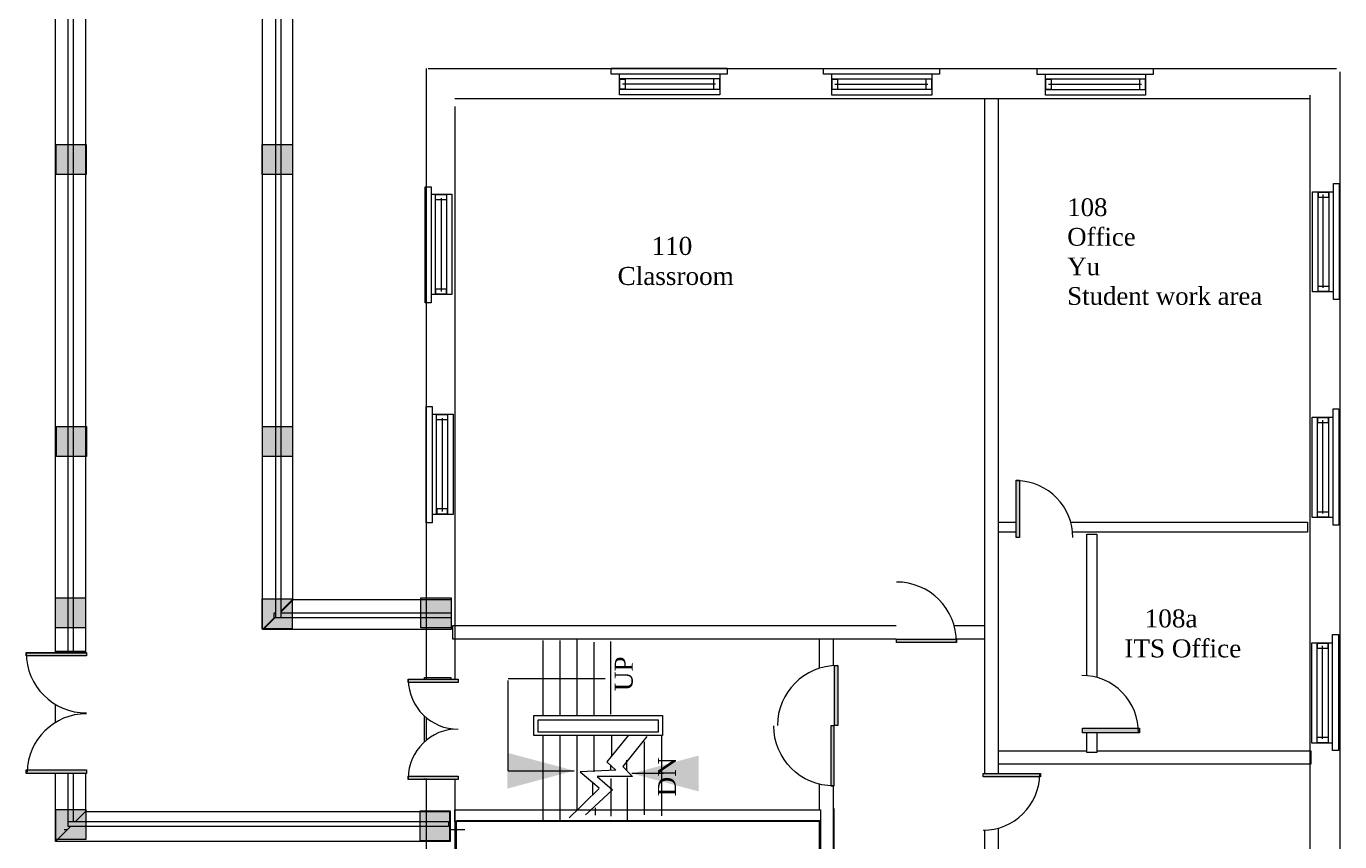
# Model space of a CAD drawing. Header units: inches. Extents: x -1989 to 2159, y -2212 to 2149.
# Drawn here: x -950 to -164, y 559 to 1047 of the extents above; entities that cross this region are included whole.
import ezdxf

# ---------------------------------------------------------------- set-up
doc = ezdxf.new("R2010")
doc.units = ezdxf.units.IN
doc.header["$LTSCALE"] = 96
doc.header["$MEASUREMENT"] = 0
doc.layers.add('None', color=7, linetype='Continuous', lineweight=5)
doc.styles.add('Times', font='Times')

# ---------------------------------------------------------------- blocks, each defined once
blk = doc.blocks.new("1'6 Pier")
at = {"layer": 'None', "linetype": 'Continuous', "lineweight": 5}
blk.add_hatch(color=255, dxfattribs=at).paths.add_polyline_path([(-9, 9), (9, 9), (9, -9), (-9, -9)])
at = {"layer": 'None', "color": 7, "linetype": 'Continuous', "lineweight": 5}
blk.add_lwpolyline([(-9, 9), (9, 9), (9, -9), (-9, -9)], close=True, dxfattribs=at)
blk = doc.blocks.new('*U11')
at = {"color": 7, "linetype": 'Continuous', "lineweight": 5}
blk.add_wipeout([(18, 0), (10.98, 0.69), (4.22, 2.74), (-2, 6.07), (-7.46, 10.54), (-11.93, 16), (-15.26, 22.22), (-17.31, 28.98), (-18, 36), (18, 36)], dxfattribs=at).dxf.layer = 'None'
at = {"layer": 'None', "linetype": 'Continuous', "lineweight": 5}
blk.add_hatch(color=255, dxfattribs=at).paths.add_polyline_path([(18, 34.25), (-18, 34.25), (-18, 36.25), (18, 36.25)])
at = {"layer": 'None', "color": 7, "linetype": 'Continuous', "lineweight": 5}
blk.add_lwpolyline([(18, 34.25), (-18, 34.25), (-18, 36.25), (18, 36.25)], close=True, dxfattribs=at)
blk.add_arc((18, 36), 36, 180, 270, dxfattribs=at)
blk = doc.blocks.new('*U12')
at = {"color": 7, "linetype": 'Continuous', "lineweight": 5}
blk.add_wipeout([(-17.49, -35.38), (-16.71, -28.54), (-14.62, -21.99), (-11.3, -15.96), (-6.88, -10.68), (-1.53, -6.35), (4.56, -3.14), (11.15, -1.17), (18, -0.5), (18, -36)], dxfattribs=at).dxf.layer = 'None'
at = {"layer": 'None', "linetype": 'Continuous', "lineweight": 5}
blk.add_hatch(color=255, dxfattribs=at).paths.add_polyline_path([(-18, -36.25), (-18, -34), (18, -34), (18, -36.25)])
at = {"layer": 'None', "color": 7, "linetype": 'Continuous', "lineweight": 5}
blk.add_lwpolyline([(-18, -36.25), (-18, -34), (18, -34), (18, -36.25)], close=True, dxfattribs=at)
blk.add_arc((18, -36), 35.5, 90, 178.99989, dxfattribs=at)
blk = doc.blocks.new("6' dbl")
at = {"layer": 'None', "color": 7}
blk.add_blockref('*U11', (0, 0), dxfattribs=at)
blk.add_blockref('*U12', (0, 0), dxfattribs=at)
blk = doc.blocks.new("3' dr lh")
at = {"color": 7, "linetype": 'Continuous', "lineweight": 5}
blk.add_wipeout([(-18, 18.12), (-10.98, 17.43), (-4.22, 15.38), (2, 12.06), (7.46, 7.58), (11.93, 2.13), (15.26, -4.1), (17.31, -10.85), (18, -17.88), (-18, -17.88)], dxfattribs=at).dxf.layer = 'None'
at = {"layer": 'None', "linetype": 'Continuous', "lineweight": 5}
blk.add_hatch(color=255, dxfattribs=at).paths.add_polyline_path([(-18, -16.12), (18, -16.12), (18, -18.12), (-18, -18.12)])
at = {"layer": 'None', "color": 7, "linetype": 'Continuous', "lineweight": 5}
blk.add_lwpolyline([(-18, -16.12), (18, -16.12), (18, -18.12), (-18, -18.12)], close=True, dxfattribs=at)
blk.add_arc((-18, -17.88), 36, 0, 90, dxfattribs=at)
blk = doc.blocks.new("3'-4 window")
at = {"color": 7, "linetype": 'Continuous', "lineweight": 5}
blk.add_wipeout([(-6.25, 28.25), (9.75, 28.25), (9.75, -31.75), (-6.25, -31.75)], dxfattribs=at).dxf.layer = 'None'
at = {"layer": 'None', "color": 7, "linetype": 'Continuous', "lineweight": 5}
blk.add_lwpolyline([(-6.25, 28.25), (9.75, 28.25), (9.75, -31.75), (-6.25, -31.75)], close=True, dxfattribs=at)
at = {"color": 7, "linetype": 'Continuous', "lineweight": 5}
blk.add_wipeout([(-0.0625, 28.25), (6.4375, 28.25), (6.4375, -31.75), (-0.0625, -31.75)], dxfattribs=at).dxf.layer = 'None'
at = {"layer": 'None', "color": 7, "linetype": 'Continuous', "lineweight": 5}
blk.add_line((3.3125, 25.8125), (3.3125, -30), dxfattribs=at)
for points in [[(-0.0625, 28.25), (6.4375, 28.25), (6.4375, -31.75), (-0.0625, -31.75)], [(-0.0625, 28.0625), (6.4375, 28.0625), (6.4375, 24.8125), (-0.0625, 24.8125)], [(0.1875, -28.3125), (6.25, -28.3125), (6.25, -31.5625), (0.1875, -31.5625)]]:
    blk.add_lwpolyline(points, close=True, dxfattribs=at)
at = {"color": 7, "linetype": 'Continuous', "lineweight": 5}
blk.add_wipeout([(-6.25, 32.75), (-2.75, 32.75), (-2.75, -36.75), (-6.25, -36.75)], dxfattribs=at).dxf.layer = 'None'
at = {"layer": 'None', "color": 7, "linetype": 'Continuous', "lineweight": 5}
blk.add_lwpolyline([(-6.25, 32.75), (-2.75, 32.75), (-2.75, -36.75), (-6.25, -36.75)], close=True, dxfattribs=at)
blk = doc.blocks.new("2'-10 dr rh")
at = {"color": 7, "linetype": 'Continuous', "lineweight": 5}
blk.add_wipeout([(-16.74, -16.41), (-15.99, -9.86), (-13.99, -3.58), (-10.81, 2.2), (-6.58, 7.25), (-1.45, 11.39), (4.38, 14.47), (10.69, 16.36), (17.25, 17), (17.25, -17)], dxfattribs=at).dxf.layer = 'None'
at = {"layer": 'None', "linetype": 'Continuous', "lineweight": 5}
blk.add_hatch(color=255, dxfattribs=at).paths.add_polyline_path([(-17.25, -15), (17.25, -15), (17.25, -17), (-17.25, -17)])
at = {"layer": 'None', "color": 7, "linetype": 'Continuous', "lineweight": 5}
blk.add_lwpolyline([(-17.25, -15), (17.25, -15), (17.25, -17), (-17.25, -17)], close=True, dxfattribs=at)
blk.add_arc((17.25, -17), 34, 90, 179.0002, dxfattribs=at)
blk = doc.blocks.new("2'-10 dr lh")
at = {"color": 7, "linetype": 'Continuous', "lineweight": 5}
blk.add_wipeout([(-17.3, -17.38), (-16.63, -10.67), (-14.65, -4.23), (-11.44, 1.7), (-7.13, 6.88), (-1.88, 11.1), (4.1, 14.2), (10.58, 16.07), (17.3, 16.62), (16.7, -17.38)], dxfattribs=at).dxf.layer = 'None'
at = {"layer": 'None', "linetype": 'Continuous', "lineweight": 5}
blk.add_hatch(color=255, dxfattribs=at).paths.add_polyline_path([(14.2, 17.12), (16.95, 17.12), (16.95, -16.88), (14.2, -16.88)])
at = {"layer": 'None', "color": 7, "linetype": 'Continuous', "lineweight": 5}
blk.add_lwpolyline([(14.2, 17.12), (16.95, 17.12), (16.95, -16.88), (14.2, -16.88)], close=True, dxfattribs=at)
blk.add_arc((16.7, -17.38), 34, 89.0002, 180, dxfattribs=at)
blk = doc.blocks.new("5' dbl dr")
at = {"color": 7, "linetype": 'Continuous', "lineweight": 5}
blk.add_wipeout([(-29.23, 15.06), (-23.45, 14.39), (-17.91, 12.63), (-12.81, 9.82), (-8.35, 6.09), (-4.7, 1.57), (-1.98, -3.58), (-0.31, -9.15), (0.25, -14.94), (-29.75, -14.94)], dxfattribs=at).dxf.layer = 'None'
at = {"layer": 'None', "linetype": 'Continuous', "lineweight": 5}
blk.add_hatch(color=255, dxfattribs=at).paths.add_polyline_path([(-30, 15.06), (-28, 15.06), (-28, -14.94), (-30, -14.94)])
at = {"layer": 'None', "color": 7, "linetype": 'Continuous', "lineweight": 5}
blk.add_lwpolyline([(-30, 15.06), (-28, 15.06), (-28, -14.94), (-30, -14.94)], close=True, dxfattribs=at)
blk.add_arc((-29.75, -14.94), 30, 0, 88.99979, dxfattribs=at)
at = {"color": 7, "linetype": 'Continuous', "lineweight": 5}
blk.add_wipeout([(0, -15.06), (0.56, -9.27), (2.23, -3.7), (4.95, 1.44), (8.6, 5.96), (13.06, 9.7), (18.16, 12.5), (23.7, 14.27), (29.48, 14.93), (30, -15.06)], dxfattribs=at).dxf.layer = 'None'
at = {"layer": 'None', "linetype": 'Continuous', "lineweight": 5}
blk.add_hatch(color=255, dxfattribs=at).paths.add_polyline_path([(27.88, 14.94), (29.88, 14.94), (29.88, -15.06), (27.88, -15.06)])
at = {"layer": 'None', "color": 7, "linetype": 'Continuous', "lineweight": 5}
blk.add_lwpolyline([(27.88, 14.94), (29.88, 14.94), (29.88, -15.06), (27.88, -15.06)], close=True, dxfattribs=at)
blk.add_arc((30, -15.06), 30, 91.00021, 180, dxfattribs=at)

msp = doc.modelspace()

# ---------------------------------------------------------------- linework, layer by layer
at = {"layer": 'None', "color": 7, "linetype": 'Continuous', "lineweight": 5}
for p, q in [((-610.51, 678.43), (-610.51, 600.75)), ((-603.76, 656.43), (-661.94, 656.43)), ((-661.94, 601.43), (-661.94, 655.43)), ((-578.77, 621.93), (-593.19, 603.93)), ((-602.76, 606.75), (-597.26, 601.75)), ((-590.76, 601.25), (-590.76, 607.75)), ((-661.94, 601.43), (-622.26, 601.43)), ((-597.26, 601.75), (-618.76, 600.75)), ((-618.76, 600.75), (-607.26, 591.25)), ((-600.26, 601.75), (-600.26, 604.75)), ((-593.19, 603.93), (-587.42, 597.93)), ((-568.76, 599.75), (-587.76, 599.75)), ((-611.26, 594.75), (-611.26, 586.75)), ((-587.42, 597.93), (-608.58, 597.93)), ((-608.58, 597.93), (-599.44, 589.93))]:
    msp.add_line(p, q, dxfattribs=at)
at = {"layer": 'None', "color": 7, "linetype": 'Continuous', "lineweight": 13}
for p, q in [((-467.19, 580.46), (-467.67, -225.04)), ((-474.92, 407.96), (-474.92, 573.26))]:
    msp.add_line(p, q, dxfattribs=at)
at = {"layer": 'None', "color": 7, "lineweight": 5}
for points in [[(-622.26, 601.43), (-662.25, 590.72), (-662.25, 612.15)], [(-587.76, 599.75), (-547.77, 610.46), (-547.77, 589.03)]]:
    msp.add_solid(points, dxfattribs=at)

# ---------------------------------------------------------------- block references
at = {"layer": 'None', "color": 7}
for p, rotation in [((-563.38, 1015.66), -90), ((-436.26, 1015.54), -90), ((-308.26, 1015.5), -90), ((-170.26, 916.25), 180), ((-170.51, 781.25), 180), ((-170.76, 646.25), 180)]:
    msp.add_blockref("3'-4 window", p, dxfattribs=dict(at, rotation=rotation))
for p in [(-705.26, 918.25), (-704.63, 786.62)]:
    msp.add_blockref("3'-4 window", p, dxfattribs=at)

# ---------------------------------------------------------------- texts
at = {"layer": 'None', "color": 7, "attachment_point": 1, "style": 'Times'}
for s, insert, char_height in [('108\\POffice\\PYu\\PStudent work area', (-326.95, 944.05), 10.6278), ('     110\\PClassroom', (-596.3, 920.93), 10.773), ('   108a\\PITS Office', (-292.75, 697.97), 10.773)]:
    msp.add_mtext(s, dxfattribs=dict(at, insert=insert, char_height=char_height))
at = {"layer": 'None', "color": 7, "char_height": 10.773, "attachment_point": 1, "rotation": 90, "style": 'Times'}
for s, insert in [('UP', (-598.01, 649.03)), ('DN', (-572.13, 586.01))]:
    msp.add_mtext(s, dxfattribs=dict(at, insert=insert))

# ---------------------------------------------------------------- wipeouts: each hides what was drawn before it
at = {"color": 7, "linetype": 'Continuous', "lineweight": 5}
for points in [[(-933, 559), (-933, 1404), (-915, 1404), (-915, 577)], [(-809, 686), (-809, 1404), (-791, 1404), (-791, 704)], [(-712.04, 657.25), (-696.26, 657.25), (-696.26, 596.25), (-712.04, 596.25)]]:
    msp.add_wipeout(points, dxfattribs=at).dxf.layer = 'None'

# ---------------------------------------------------------------- next in the draw order: linework, layer by layer
at = {"layer": 'None', "color": 7, "linetype": 'Continuous', "lineweight": 5}
for p, q in [((-923.38, 566.62), (-923.38, 1441.63)), ((-709.73, 1021.77), (-165.73, 1021.77)), ((-163.73, 1019.77), (-163.73, 437.77)), ((-687.88, 566.12), (-927.88, 566.12))]:
    msp.add_line(p, q, dxfattribs=at)
for points in [[(-933, 559), (-933, 1404), (-915, 1404), (-915, 577)], [(-809, 686), (-809, 1404), (-791, 1404), (-791, 704)], [(-712.04, 657.25), (-696.26, 657.25), (-696.26, 596.25), (-712.04, 596.25)]]:
    msp.add_lwpolyline(points, close=True, dxfattribs=at)

# ---------------------------------------------------------------- next in the draw order: wipeouts: each hides what was drawn before it
at = {"color": 7, "linetype": 'Continuous', "lineweight": 5}
for points in [[(-183.04, 744.25), (-373.73, 744.25), (-373.73, 750.25), (-183.04, 750.25)], [(-181.04, 605.25), (-371.73, 605.25), (-371.73, 613.25), (-181.04, 613.25)]]:
    msp.add_wipeout(points, dxfattribs=at).dxf.layer = 'None'

# ---------------------------------------------------------------- next in the draw order: linework, layer by layer
at = {"layer": 'None', "color": 7, "linetype": 'Continuous', "lineweight": 5}
msp.add_line((-181.73, 1005.77), (-181.73, 423.77), dxfattribs=at)
for points in [[(-183.04, 744.25), (-373.73, 744.25), (-373.73, 750.25), (-183.04, 750.25)], [(-181.04, 605.25), (-371.73, 605.25), (-371.73, 613.25), (-181.04, 613.25)]]:
    msp.add_lwpolyline(points, close=True, dxfattribs=at)

# ---------------------------------------------------------------- next in the draw order: wipeouts: each hides what was drawn before it
at = {"color": 7, "linetype": 'Continuous', "lineweight": 5}
for points in [[(-696, 686), (-808.5, 686), (-790.5, 704), (-696, 704)], [(-921, 571), (-696.5, 571), (-696.5, 559), (-933, 559)]]:
    msp.add_wipeout(points, dxfattribs=at).dxf.layer = 'None'

# ---------------------------------------------------------------- next in the draw order: linework, layer by layer
at = {"layer": 'None', "color": 7, "linetype": 'Continuous', "lineweight": 5}
for points in [[(-696, 686), (-808.5, 686), (-790.5, 704), (-696, 704)], [(-921, 571), (-696.5, 571), (-696.5, 559), (-933, 559)]]:
    msp.add_lwpolyline(points, close=True, dxfattribs=at)

# ---------------------------------------------------------------- next in the draw order: block references
at = {"layer": 'None', "color": 7, "rotation": -90}
msp.add_blockref("2'-10 dr rh", (-340.54, 758.18), dxfattribs=at)

# ---------------------------------------------------------------- next in the draw order: wipeouts: each hides what was drawn before it
at = {"color": 7, "linetype": 'Continuous', "lineweight": 5}
msp.add_wipeout([(-309.26, 742.96), (-309.26, 612.25), (-315.26, 612.25), (-315.26, 742.96)], dxfattribs=at).dxf.layer = 'None'

# ---------------------------------------------------------------- next in the draw order: linework, layer by layer
at = {"layer": 'None', "color": 7, "linetype": 'Continuous', "lineweight": 5}
msp.add_lwpolyline([(-309.26, 742.96), (-309.26, 612.25), (-315.26, 612.25), (-315.26, 742.96)], close=True, dxfattribs=at)

# ---------------------------------------------------------------- next in the draw order: wipeouts: each hides what was drawn before it
at = {"color": 7, "linetype": 'Continuous', "lineweight": 5}
for points in [[(-696, 693), (-802, 693), (-802, 696), (-696, 696)], [(-697, 559), (-933, 559), (-915, 577), (-697, 577)]]:
    msp.add_wipeout(points, dxfattribs=at).dxf.layer = 'None'

# ---------------------------------------------------------------- next in the draw order: linework, layer by layer
at = {"layer": 'None', "color": 7, "linetype": 'Continuous', "lineweight": 13}
msp.add_line((-475.67, 572.96), (-693.25, 572.96), dxfattribs=at)
at = {"layer": 'None', "color": 7, "linetype": 'Continuous', "lineweight": 5}
for points in [[(-696, 693), (-802, 693), (-802, 696), (-696, 696)], [(-697, 559), (-933, 559), (-915, 577), (-697, 577)]]:
    msp.add_lwpolyline(points, close=True, dxfattribs=at)

# ---------------------------------------------------------------- next in the draw order: block references
at = {"layer": 'None', "color": 7}
msp.add_blockref("1'6 Pier", (-705.06, 695.94), dxfattribs=at)
at = {"layer": 'None', "color": 7, "rotation": -90}
msp.add_blockref("2'-10 dr lh", (-300.88, 641.12), dxfattribs=at)

# ---------------------------------------------------------------- next in the draw order: wipeouts: each hides what was drawn before it
at = {"color": 7, "linetype": 'Continuous', "lineweight": 5}
for points in [[(-922.5, 1404), (-922.5, 568.5), (-925.5, 568.5), (-925.5, 1404)], [(-801, 693), (-801, 1404.5), (-798, 1404.5), (-798, 693)], [(-467.26, 681.77), (-467.26, -650.23), (-475.26, -650.23), (-475.26, 681.77)]]:
    msp.add_wipeout(points, dxfattribs=at).dxf.layer = 'None'

# ---------------------------------------------------------------- next in the draw order: linework, layer by layer
at = {"layer": 'None', "color": 7, "linetype": 'Continuous', "lineweight": 13}
msp.add_line((-466.75, 578.89), (-467.23, -226.61), dxfattribs=at)
at = {"layer": 'None', "color": 7, "linetype": 'Continuous', "lineweight": 5}
for points in [[(-922.5, 1404), (-922.5, 568.5), (-925.5, 568.5), (-925.5, 1404)], [(-801, 693), (-801, 1404.5), (-798, 1404.5), (-798, 693)], [(-467.26, 681.77), (-467.26, -650.23), (-475.26, -650.23), (-475.26, 681.77)]]:
    msp.add_lwpolyline(points, close=True, dxfattribs=at)

# ---------------------------------------------------------------- next in the draw order: block references
at = {"layer": 'None', "color": 7}
for p in [(-923.62, 967.37), (-800.12, 967.37), (-923.44, 798.56), (-799.94, 798.56), (-924.06, 695.94), (-800.25, 695.25)]:
    msp.add_blockref("1'6 Pier", p, dxfattribs=at)

# ---------------------------------------------------------------- next in the draw order: block references
at = {"layer": 'None', "color": 7, "rotation": 90}
msp.add_blockref("3' dr lh", (-482.44, 646.43), dxfattribs=at)

# ---------------------------------------------------------------- next in the draw order: wipeouts: each hides what was drawn before it
at = {"color": 7, "linetype": 'Continuous', "lineweight": 5}
for points in [[(-933, 673), (-915, 673), (-915, 600.5), (-933, 600.5)], [(-925.5, 571), (-697.5, 571), (-697.5, 568), (-925.5, 568)]]:
    msp.add_wipeout(points, dxfattribs=at).dxf.layer = 'None'

# ---------------------------------------------------------------- next in the draw order: linework, layer by layer
at = {"layer": 'None', "color": 7, "linetype": 'Continuous', "lineweight": 5}
msp.add_line((-710.73, 374.96), (-710.73, 1021.77), dxfattribs=at)
for points in [[(-933, 673), (-915, 673), (-915, 600.5), (-933, 600.5)], [(-925.5, 571), (-697.5, 571), (-697.5, 568), (-925.5, 568)]]:
    msp.add_lwpolyline(points, close=True, dxfattribs=at)

# ---------------------------------------------------------------- next in the draw order: block references
at = {"layer": 'None', "color": 7, "xscale": -1, "rotation": 90}
msp.add_blockref("3' dr lh", (-484.63, 610.29), dxfattribs=at)
at = {"layer": 'None', "color": 7}
for p in [(-923.75, 569.25), (-705.56, 568.44)]:
    msp.add_blockref("1'6 Pier", p, dxfattribs=at)

# ---------------------------------------------------------------- next in the draw order: block references
msp.add_blockref("6' dbl", (-932.5, 636), dxfattribs=at)

# ---------------------------------------------------------------- next in the draw order: wipeouts: each hides what was drawn before it
at = {"color": 7, "linetype": 'Continuous', "lineweight": 5}
msp.add_wipeout([(-474.73, 570.96), (-693.73, 570.96), (-693.73, 577.93), (-474.73, 577.93)], dxfattribs=at).dxf.layer = 'None'

# ---------------------------------------------------------------- next in the draw order: linework, layer by layer
at = {"layer": 'None', "color": 7, "linetype": 'Continuous', "lineweight": 5}
for p, q in [((-641.07, 679.43), (-641.07, 571.06)), ((-630.88, 679.43), (-630.88, 571.87)), ((-620.69, 679.93), (-620.69, 577.75)), ((-569.94, 631.93), (-569.94, 574.43)), ((-580.44, 618.75), (-580.44, 574.93)), ((-607.26, 590.75), (-625.26, 573.25)), ((-600.32, 596.75), (-600.32, 574.25)), ((-590.63, 597.25), (-590.63, 571.93)), ((-599.44, 589.93), (-615.44, 574.93)), ((-609.76, 579.25), (-609.76, 574.75))]:
    msp.add_line(p, q, dxfattribs=at)
at = {"layer": 'None', "color": 7, "linetype": 'Continuous', "lineweight": 13}
for p, q in [((-475.23, 571.39), (-692.81, 571.39)), ((-474.48, 406.39), (-474.48, 571.7))]:
    msp.add_line(p, q, dxfattribs=at)
at = {"layer": 'None', "color": 7, "linetype": 'Continuous', "lineweight": 5}
msp.add_lwpolyline([(-474.73, 570.96), (-693.73, 570.96), (-693.73, 577.93), (-474.73, 577.93)], close=True, dxfattribs=at)
at = {"layer": 'None', "color": 7, "linetype": 'Continuous', "lineweight": 9}
msp.add_lwpolyline([(-692.73, 571.39), (-474.73, 571.39), (-474.73, 405.39), (-692.73, 405.39)], close=True, dxfattribs=at)

# ---------------------------------------------------------------- next in the draw order: wipeouts: each hides what was drawn before it
at = {"color": 7, "linetype": 'Continuous', "lineweight": 5}
for points in [[(-375.73, 680.25), (-695.04, 680.25), (-695.04, 688.25), (-375.73, 688.25)], [(-646.44, 634.43), (-569.44, 634.43), (-569.44, 622.43), (-646.44, 622.43)]]:
    msp.add_wipeout(points, dxfattribs=at).dxf.layer = 'None'

# ---------------------------------------------------------------- next in the draw order: linework, layer by layer
at = {"layer": 'None', "color": 7, "linetype": 'Continuous', "lineweight": 13}
msp.add_line((-693.73, 998.96), (-693.73, 551.89), dxfattribs=at)
at = {"layer": 'None', "color": 7, "linetype": 'Continuous', "lineweight": 5}
for points in [[(-375.73, 680.25), (-695.04, 680.25), (-695.04, 688.25), (-375.73, 688.25)], [(-646.44, 634.43), (-569.44, 634.43), (-569.44, 622.43), (-646.44, 622.43)]]:
    msp.add_lwpolyline(points, close=True, dxfattribs=at)

# ---------------------------------------------------------------- next in the draw order: block references
at = {"layer": 'None', "color": 7}
msp.add_blockref("3' dr lh", (-411.26, 696.25), dxfattribs=at)
at = {"layer": 'None', "color": 7, "rotation": 90}
msp.add_blockref("5' dbl dr", (-706.76, 626.25), dxfattribs=at)

# ---------------------------------------------------------------- next in the draw order: wipeouts: each hides what was drawn before it
at = {"color": 7, "linetype": 'Continuous', "lineweight": 5}
for points in [[(-376.26, 245.77), (-376.26, 1003.77), (-368.26, 1003.77), (-368.26, 245.77)], [(-643.94, 631.93), (-571.94, 631.93), (-571.94, 624.43), (-643.94, 624.43)]]:
    msp.add_wipeout(points, dxfattribs=at).dxf.layer = 'None'

# ---------------------------------------------------------------- next in the draw order: linework, layer by layer
at = {"layer": 'None', "color": 7, "linetype": 'Continuous', "lineweight": 5}
for p, q in [((-693.73, 1003.77), (-181.73, 1003.77)), ((-600.26, 635.25), (-600.26, 678.75)), ((-589.76, 622.75), (-602.76, 606.75)), ((-599.76, 610.25), (-599.76, 622.75))]:
    msp.add_line(p, q, dxfattribs=at)
for points in [[(-376.26, 245.77), (-376.26, 1003.77), (-368.26, 1003.77), (-368.26, 245.77)], [(-643.94, 631.93), (-571.94, 631.93), (-571.94, 624.43), (-643.94, 624.43)]]:
    msp.add_lwpolyline(points, close=True, dxfattribs=at)

# ---------------------------------------------------------------- next in the draw order: block references
at = {"layer": 'None', "color": 7, "rotation": 180}
msp.add_blockref("2'-10 dr rh", (-360.16, 582.81), dxfattribs=at)

# ---------------------------------------------------------------- next in the draw order: wipeouts: each hides what was drawn before it
at = {"color": 7, "linetype": 'Continuous', "lineweight": 5}
msp.add_wipeout([(-400.26, 671.25), (-378.26, 671.25), (-378.26, 619.25), (-400.26, 619.25)], dxfattribs=at).dxf.layer = 'None'

doc.saveas('drawing.dxf')
